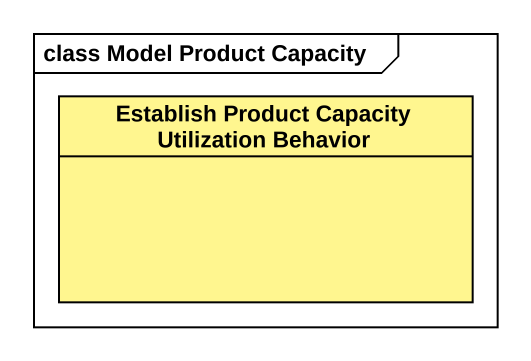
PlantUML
@startuml
mainframe class Model Product Capacity
hide circle
hide empty members
class "Establish Product Capacity Utilization Behavior" as Establish_Product_Capacity #FFF68F
@enduml
